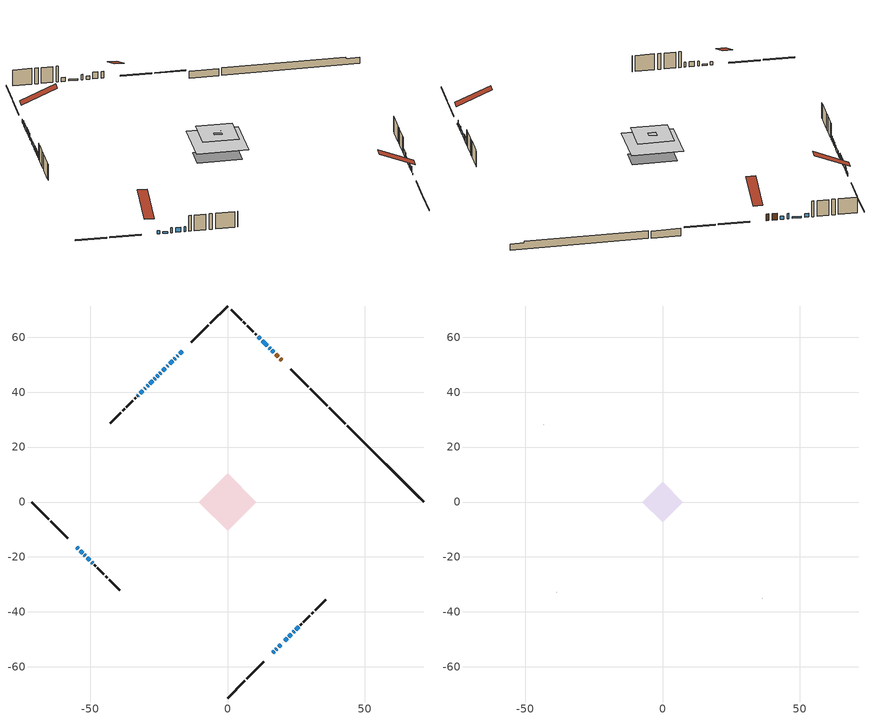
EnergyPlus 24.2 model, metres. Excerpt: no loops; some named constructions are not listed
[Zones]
conditioned space
 floor outside (Floor1 construction): -0.32,0 0,0.32 0.32,0 0,-0.32 z0.56
 floor outside (Floor2 construction): -0.57,0 0,0.57 0.57,0 0,-0.57 z0.56
 floor adiabatic (AdiabaticFloorConstruction): -10.51,0 0,10.51 10.51,0 0,-10.51 z3
 floor foundation (Slab1 construction): -6.95,2.15 -2.15,6.95 6.95,-2.15 2.15,-6.95 z-1.79
 floor foundation (Slab1 construction 1): -3.05,0 0,3.05 3.05,0 0,-3.05 z-1.79
 wall outside (RimJoist1 construction): 0,-71.37 6.28,-65.08 / -71.37,0 -65.08,-6.28 / 0,71.37 -6.28,65.08 / 36.33,35.04 30.04,41.33 z0.56:0.86
 wall outside (RimJoist2 construction): 6.94,-64.43 13.27,-58.1 / -64.43,-6.94 -58.1,-13.27 / -6.94,64.43 -13.27,58.1 / 29.38,41.98 23.06,48.31 z0.56:0.86
 wall outside (AdiabaticWallConstruction 1): 19.78,51.59 19.2,52.16 / 18.55,52.82 17.54,53.83 z0.56:2.59
 wall outside (AdiabaticWallConstruction): 16.55,-54.82 16.94,-54.43 z0.56:0.74; 17.6,-53.77 17.92,-53.45 / -21.69,49.68 -22.01,49.36 / -22.67,48.7 -23.6,47.77 / -24.26,47.11 -24.58,46.79 / 23.93,-47.43 24.26,-47.11 / 24.91,-46.45 25.89,-45.48 z0.56:2.34; -16.55,54.82 -17.37,54 / 16.88,54.49 16.2,55.17 / -54.82,-16.55 -54.35,-17.02 / -25.24,46.13 -25.71,45.66 z0.56:1.53; -18.03,53.34 -18.35,53.01 / -19.01,52.36 -19.33,52.03 / -19.99,51.38 -21.03,50.34 / -29.88,41.49 -30.2,41.17 / -30.86,40.51 -31.79,39.58 / -32.45,38.92 -32.77,38.6 / -52.11,-19.26 -51.78,-19.59 / -51.13,-20.24 -50.08,-21.29 / -49.43,-21.94 -49.1,-22.27 z0.56:2.03; 18.58,-52.79 19.41,-51.96 / 20.86,-50.51 21.69,-49.68 / -26.36,45.01 -26.65,44.72 / -27.31,44.06 -28.28,43.09 / -28.93,42.44 -29.22,42.15 / 22.34,-49.02 23.28,-48.09 / 12,59.37 11.17,60.2 z0.56:1.73; 20.06,-51.31 20.21,-51.16 / 15.54,55.83 15.18,56.19 z0.56:2.19; 14.52,56.85 12.65,58.71 / -53.7,-17.67 -52.76,-18.61 z0.56:1.02
 wall outside (Wall1 construction): 26.54,-44.83 26.96,-44.41 / -48.45,-22.92 -48.03,-23.34 / -33.43,37.94 -33.84,37.53 / 10.52,60.85 10.1,61.27 z0.56:5.44
 wall outside (Wall2 construction): 27.61,-43.75 29.94,-41.43 / -47.37,-23.99 -45.05,-26.32 / -34.5,36.87 -36.83,34.54 / 9.44,61.93 7.12,64.25 z0.56:5.44
 wall outside (Wall3 construction): 30.6,-40.77 31.24,-40.13 / -44.39,-26.98 -43.75,-27.62 / -37.48,33.89 -38.13,33.24 / 6.46,64.91 5.82,65.55 z0.56:5.44
 wall outside (Wall4 construction): 31.9,-39.47 35.74,-35.63 / -43.09,-28.28 -39.25,-32.12 / -38.78,32.59 -42.62,28.74 / 5.16,66.21 1.32,70.05 z0.56:5.44
 wall foundation (FoundationWall1 construction): 43.57,27.8,-1.79 43.57,27.8,0.56 68.59,2.78,0.56 68.59,2.78,0.1 71.37,0,0.1 71.37,0,-1.79
 wall foundation (FoundationWall2 construction): 42.91,28.46 36.98,34.39 z-1.79:0.4
 window (WindowConstruction 26): 16.55,-54.82 16.94,-54.43 z0.56:0.74
 window (WindowConstruction 6): 17.6,-53.77 17.92,-53.45 z0.56:2.34
 window (WindowConstruction 7): -16.55,54.82 -17.37,54 z0.56:1.53
 window (WindowConstruction 8): 16.88,54.49 16.2,55.17 z0.56:1.53
 window (WindowConstruction 9): -18.03,53.34 -18.35,53.02 z0.56:2.03
 window (WindowConstruction 10): -19.01,52.36 -19.33,52.04 z0.56:2.03
 window (WindowConstruction 11): -19.99,51.38 -21.03,50.34 z0.56:2.03
 window (WindowConstruction 12): -21.69,49.68 -22.01,49.36 z0.56:2.34
 window (WindowConstruction 13): -22.67,48.7 -23.6,47.77 z0.56:2.34
 window (WindowConstruction 14): -24.26,47.11 -24.58,46.79 z0.56:2.34
 window (WindowConstruction 15): 18.58,-52.79 19.4,-51.96 z0.56:1.73
 window (WindowConstruction 27): 20.06,-51.31 20.21,-51.16 z0.56:2.18
 window (WindowConstruction 16): 20.86,-50.51 21.69,-49.68 z0.56:1.73
 window (WindowConstruction 17): -54.82,-16.55 -54.35,-17.02 z0.56:1.53
 window (WindowConstruction 18): -25.24,46.13 -25.71,45.66 z0.56:1.53
 window (WindowConstruction 19): -26.36,45 -26.65,44.72 z0.56:1.73
 window (WindowConstruction 20): -27.31,44.06 -28.28,43.09 z0.56:1.73
 window (WindowConstruction 21): -28.93,42.43 -29.22,42.15 z0.56:1.73
 window (WindowConstruction 22): 22.35,-49.02 23.28,-48.09 z0.56:1.73
 window (WindowConstruction 23): -29.88,41.49 -30.2,41.17 z0.56:2.03
 window (WindowConstruction 24): -30.86,40.51 -31.79,39.58 z0.56:2.03
 window (WindowConstruction 25): -32.45,38.92 -32.77,38.6 z0.56:2.03
 window (WindowConstruction 28): 15.54,55.83 15.18,56.19 z0.56:2.18
 window (WindowConstruction 29): 14.52,56.85 12.66,58.71 z0.56:1.02
 window (WindowConstruction 30): -53.7,-17.67 -52.76,-18.61 z0.56:1.02
 window (WindowConstruction): 12,59.37 11.17,60.2 z0.56:1.73
 window (WindowConstruction 1): -52.11,-19.26 -51.78,-19.59 z0.56:2.03
 window (WindowConstruction 2): -51.13,-20.24 -50.08,-21.28 z0.56:2.03
 window (WindowConstruction 3): -49.43,-21.94 -49.1,-22.27 z0.56:2.03
 window (WindowConstruction 4): 23.93,-47.43 24.26,-47.11 z0.56:2.34
 window (WindowConstruction 5): 24.92,-46.45 25.89,-45.48 z0.56:2.34
 door (Door): 19.78,51.59 19.21,52.16 z0.56:2.59
 door (Door 1): 18.55,52.82 17.54,53.83 z0.56:2.59
 ceiling adiabatic (AdiabaticFloorConstruction): 0,-10.51 10.51,0 0,10.51 -10.51,0 z3
attic - vented
 floor to conditioned space (Floor3 construction Reversed): -1.59,0 0,1.59 1.59,0 0,-1.59 z5.44
 floor to conditioned space (Floor4 construction Reversed): -7.39,0 0,7.39 7.39,0 0,-7.39 z5.44
 wall outside (Wall5 construction): 36.39,-34.97 36.4,-34.97 / -38.59,-32.77 -38.59,-32.78 / -43.28,28.09 -43.29,28.08 z0.56:5.44
 roof outside (Roof1 construction): 15.89,-55.48,5.44 8.62,-48.21,9.72 6.66,-50.18,9.72 13.92,-57.45,5.44; -55.48,-15.89,5.44 -48.21,-8.62,9.72 -50.18,-6.66,9.72 -57.45,-13.92,5.44; -15.89,55.48,5.44 -8.62,48.21,9.72 -6.66,50.18,9.72 -13.92,57.45,5.44; 20.43,50.93,5.44 13.17,43.67,9.72 15.14,41.7,9.72 22.4,48.97,5.44
[Construction]
Floor3 construction: ceiling loosefill ins, ceiling stud and cavity, gypsum board
Floor4 construction: ceiling loosefill ins 1, ceiling stud and cavity 1, gypsum board
[EnergyManagementSystem:Program]
central_ac_and_furnace_supply_fan_disaggregate_program_1: Set central_ac_and_furnace_supply_fan_primary_htg = 0; If central_ac_and_furnace_htg_coil_s > 0; Set central_ac_and_furnace_supply_fan_primary_htg = central_ac_and_furnace_supply_fan_s_1; EndIf
component_loads_program: Set loads_htg_walls = 0; Set loads_htg_rim_joists = 0; Set loads_htg_foundation_walls = 0; Set loads_htg_floors = 0; Set loads_htg_slabs = 0; Set loads_htg_ceilings = 0; Set loads_htg_roofs = 0; Set loads_htg_windows_conduction = 0; Set loads_htg_windows_solar = 0; Set loads_htg_doors = 0; Set loads_htg_skylights_conduction = 0; Set loads_htg_skylights_solar = 0; Set loads_htg_internal_mass = 0; Set loads_htg_intgains = 0; Set loads_htg_lighting = 0; Set loads_htg_infil = 0; Set loads_htg_mechvent = 0; Set loads_htg_natvent = 0; Set loads_htg_whf = 0; Set loads_htg_ducts = 0; Set loads_clg_walls = 0; Set loads_clg_rim_joists = 0; Set loads_clg_foundation_walls = 0; Set loads_clg_floors = 0; Set loads_clg_slabs = 0; Set loads_clg_ceilings = 0; Set loads_clg_roofs = 0; Set loads_clg_windows_conduction = 0; Set loads_clg_windows_solar = 0; Set loads_clg_doors = 0; Set loads_clg_skylights_conduction = 0; Set loads_clg_skylights_solar = 0; Set loads_clg_internal_mass = 0; Set loads_clg_intgains = 0; Set loads_clg_lighting = 0; Set loads_clg_infil = 0; Set loads_clg_mechvent = 0; Set loads_clg_natvent = 0; Set loads_clg_whf = 0; Set loads_clg_ducts = 0; Set hr_walls = 0; Set hr_walls = hr_walls + s_conv_18 + s_ig_18 + s_sol_18 + s_lgt_18 + s_surf_18; Set hr_walls = hr_walls + s_conv_19 + s_ig_19 + s_sol_19 + s_lgt_19 + s_surf_19; Set hr_walls = hr_walls + s_conv_20 + s_ig_20 + s_sol_20 + s_lgt_20 + s_surf_20; Set hr_walls = hr_walls + s_conv_21 + s_ig_21 + s_sol_21 + s_lgt_21 + s_surf_21; Set hr_walls = hr_walls + s_conv_22 + s_ig_22 + s_sol_22 + s_lgt_22 + s_surf_22; Set hr_walls = hr_walls + s_conv_23 + s_ig_23 + s_sol_23 + s_lgt_23 + s_surf_23; Set hr_walls = hr_walls + s_conv_24 + s_ig_24 + s_sol_24 + s_lgt_24 + s_surf_24; Set hr_walls = hr_walls + s_conv_25 + s_ig_25 + s_sol_25 + s_lgt_25 + s_surf_25; Set hr_walls = hr_walls + s_conv_26 + s_ig_26 + s_sol_26 + s_lgt_26 + s_surf_26; Set hr_walls = hr_walls + s_conv_27 + s_ig_27 + s_sol_27 + s_lgt_27 + s_surf_27; Set hr_walls = hr_walls + s_conv_28 + s_ig_28 + s_sol_28 + s_lgt_28 + s_surf_28; Set hr_walls = hr_walls + s_conv_29 + s_ig_29 + s_sol_29 + s_lgt_29 + s_surf_29; Set hr_walls = hr_walls + s_conv_30 + s_ig_30 + s_sol_30 + s_lgt_30 + s_surf_30; Set hr_walls = hr_walls + s_conv_31 + s_ig_31 + s_sol_31 + s_lgt_31 + s_surf_31; Set hr_walls = hr_walls + s_conv_32 + s_ig_32 + s_sol_32 + s_lgt_32 + s_surf_32; Set hr_walls = hr_walls + s_conv_33 + s_ig_33 + s_sol_33 + s_lgt_33 + s_surf_33; Set hr_rim_joists = 0; Set hr_rim_joists = hr_rim_joists + s_conv_8 + s_ig_8 + s_sol_8 + s_lgt_8 + s_surf_8; Set hr_rim_joists = hr_rim_joists + s_conv_9 + s_ig_9 + s_sol_9 + s_lgt_9 + s_surf_9; Set hr_rim_joists = hr_rim_joists + s_conv_10 + s_ig_10 + s_sol_10 + s_lgt_10 + s_surf_10; Set hr_rim_joists = hr_rim_joists + s_conv_11 + s_ig_11 + s_sol_11 + s_lgt_11 + s_surf_11; Set hr_rim_joists = hr_rim_joists + s_conv_12 + s_ig_12 + s_sol_12 + s_lgt_12 + s_surf_12; Set hr_rim_joists = hr_rim_joists + s_conv_13 + s_ig_13 + s_sol_13 + s_lgt_13 + s_surf_13; Set hr_rim_joists = hr_rim_joists + s_conv_14 + s_ig_14 + s_sol_14 + s_lgt_14 + s_surf_14; Set hr_rim_joists = hr_rim_joists + s_conv_15 + s_ig_15 + s_sol_15 + s_lgt_15 + s_surf_15; Set hr_foundation_walls = 0; Set hr_foundation_walls = hr_foundation_walls + s_conv_4 + s_ig_4 + s_sol_4 + s_lgt_4 + s_surf_4; Set hr_foundation_walls = hr_foundation_walls + s_conv_5 + s_ig_5 + s_sol_5 + s_lgt_5 + s_surf_5; Set hr_floors = 0; Set hr_floors = hr_floors + s_conv + s_ig + s_sol + s_lgt + s_surf; Set hr_floors = hr_floors + s_conv_1 + s_ig_1 + s_sol_1 + s_lgt_1 + s_surf_1; Set hr_slabs = 0; Set hr_slabs = hr_slabs + s_conv_16 + s_ig_16 + s_sol_16 + s_lgt_16 + s_surf_16; Set hr_slabs = hr_slabs + s_conv_17 + s_ig_17 + s_sol_17 + s_lgt_17 + s_surf_17; Set hr_ceilings = 0; Set hr_ceilings = hr_ceilings + s_conv_2 + s_ig_2 + s_sol_2 + s_lgt_2 + s_surf_2; Set hr_ceilings = hr_ceilings + s_conv_3 + s_ig_3 + s_sol_3 + s_lgt_3 + s_surf_3; Set hr_roofs = 0; Set hr_windows_conduction = 0; Set hr_windows_conduction = hr_windows_conduction + ss_conv_2; Set hr_windows_conduction = hr_windows_conduction + ss_ig_2; Set hr_windows_conduction = hr_windows_conduction + ss_surf_2; Set hr_windows_conduction = hr_windows_conduction + ss_conv_3; Set hr_windows_conduction = hr_windows_conduction + ss_ig_3; Set hr_windows_conduction = hr_windows_conduction + ss_surf_3; Set hr_windows_conduction = hr_windows_conduction + ss_conv_4; Set hr_windows_conduction = hr_windows_conduction + ss_ig_4; Set hr_windows_conduction = hr_windows_conduction + ss_surf_4; Set hr_windows_conduction = hr_windows_conduction + ss_conv_5; Set hr_windows_conduction = hr_windows_conduction + ss_ig_5; Set hr_windows_conduction = hr_windows_conduction + ss_surf_5; Set hr_windows_conduction = hr_windows_conduction + ss_conv_6; Set hr_windows_conduction = hr_windows_conduction + ss_ig_6; Set hr_windows_conduction = hr_windows_conduction + ss_surf_6; Set hr_windows_conduction = hr_windows_conduction + ss_conv_7; Set hr_windows_conduction = hr_windows_conduction + ss_ig_7; Set hr_windows_conduction = hr_windows_conduction + ss_surf_7; Set hr_windows_conduction = hr_windows_conduction + ss_conv_8; Set hr_windows_conduction = hr_windows_conduction + ss_ig_8; Set hr_windows_conduction = hr_windows_conduction + ss_surf_8; Set hr_windows_conduction = hr_windows_conduction + ss_conv_9; Set hr_windows_conduction = hr_windows_conduction + ss_ig_9; Set hr_windows_conduction = hr_windows_conduction + ss_surf_9; Set hr_windows_conduction = hr_windows_conduction + ss_conv_10; Set hr_windows_conduction = hr_windows_conduction + ss_ig_10; Set hr_windows_conduction = hr_windows_conduction + ss_surf_10; Set hr_windows_conduction = hr_windows_conduction + ss_conv_11; Set hr_windows_conduction = hr_windows_conduction + ss_ig_11; Set hr_windows_conduction = hr_windows_conduction + ss_surf_11; Set hr_windows_conduction = hr_windows_conduction + ss_conv_12; Set hr_windows_conduction = hr_windows_conduction + ss_ig_12; Set hr_windows_conduction = hr_windows_conduction + ss_surf_12; Set hr_windows_conduction = hr_windows_conduction + ss_conv_13; Set hr_windows_conduction = hr_windows_conduction + ss_ig_13; Set hr_windows_conduction = hr_windows_conduction + ss_surf_13; Set hr_windows_conduction = hr_windows_conduction + ss_conv_14; Set hr_windows_conduction = hr_windows_conduction + ss_ig_14; Set hr_windows_conduction = hr_windows_conduction + ss_surf_14; Set hr_windows_conduction = hr_windows_conduction + ss_conv_15; Set hr_windows_conduction = hr_windows_conduction + ss_ig_15; Set hr_windows_conduction = hr_windows_conduction + ss_surf_15; Set hr_windows_conduction = hr_windows_conduction + ss_conv_16; Set hr_windows_conduction = hr_windows_conduction + ss_ig_16; Set hr_windows_conduction = hr_windows_conduction + ss_surf_16; Set hr_windows_conduction = hr_windows_conduction + ss_conv_17; Set hr_windows_conduction = hr_windows_conduction + ss_ig_17; Set hr_windows_conduction = hr_windows_conduction + ss_surf_17; Set hr_windows_conduction = hr_windows_conduction + ss_conv_18; Set hr_windows_conduction = hr_windows_conduction + ss_ig_18; Set hr_windows_conduction = hr_windows_conduction + ss_surf_18; Set hr_windows_conduction = hr_windows_conduction + ss_conv_19; Set hr_windows_conduction = hr_windows_conduction + ss_ig_19; Set hr_windows_conduction = hr_windows_conduction + ss_surf_19; Set hr_windows_conduction = hr_windows_conduction + ss_conv_20; Set hr_windows_conduction = hr_windows_conduction + ss_ig_20; Set hr_windows_conduction = hr_windows_conduction + ss_surf_20; Set hr_windows_conduction = hr_windows_conduction + ss_conv_21; Set hr_windows_conduction = hr_windows_conduction + ss_ig_21; Set hr_windows_conduction = hr_windows_conduction + ss_surf_21; Set hr_windows_conduction = hr_windows_conduction + ss_conv_22; Set hr_windows_conduction = hr_windows_conduction + ss_ig_22; Set hr_windows_conduction = hr_windows_conduction + ss_surf_22; Set hr_windows_conduction = hr_windows_conduction + ss_conv_23; Set hr_windows_conduction = hr_windows_conduction + ss_ig_23; Set hr_windows_conduction = hr_windows_conduction + ss_surf_23; Set hr_windows_conduction = hr_windows_conduction + ss_conv_24; Set hr_windows_conduction = hr_windows_conduction + ss_ig_24; Set hr_windows_conduction = hr_windows_conduction + ss_surf_24; Set hr_windows_conduction = hr_windows_conduction + ss_conv_25; Set hr_windows_conduction = hr_windows_conduction + ss_ig_25; Set hr_windows_conduction = hr_windows_conduction + ss_surf_25; Set hr_windows_conduction = hr_windows_conduction + ss_conv_26; Set hr_windows_conduction = hr_windows_conduction + ss_ig_26; Set hr_windows_conduction = hr_windows_conduction + ss_surf_26; Set hr_windows_conduction = hr_windows_conduction + ss_conv_27; Set hr_windows_conduction = hr_windows_conduction + ss_ig_27; Set hr_windows_conduction = hr_windows_conduction + ss_surf_27; Set hr_windows_conduction = hr_windows_conduction + ss_conv_28; Set hr_windows_conduction = hr_windows_conduction + ss_ig_28; Set hr_windows_conduction = hr_windows_conduction + ss_surf_28; Set hr_windows_conduction = hr_windows_conduction + ss_conv_29; Set hr_windows_conduction = hr_windows_conduction + ss_ig_29; Set hr_windows_conduction = hr_windows_conduction + ss_surf_29; Set hr_windows_conduction = hr_windows_conduction + ss_conv_30; Set hr_windows_conduction = hr_windows_conduction + ss_ig_30; Set hr_windows_conduction = hr_windows_conduction + ss_surf_30; Set hr_windows_conduction = hr_windows_conduction + ss_conv_31; Set hr_windows_conduction = hr_windows_conduction + ss_ig_31; Set hr_windows_conduction = hr_windows_conduction + ss_surf_31; Set hr_windows_conduction = hr_windows_conduction + ss_conv_32; Set hr_windows_conduction = hr_windows_conduction + ss_ig_32; Set hr_windows_conduction = hr_windows_conduction + ss_surf_32; Set hr_windows_solar = 0; Set hr_windows_solar = hr_windows_solar - ss_trans_in * ZoneTimestep * 3600 + ss_back_out * ZoneTimestep * 3600 + ss_trans_out * ZoneTimestep * 3600; Set hr_windows_solar = hr_windows_solar - ss_trans_in_1 * ZoneTimestep * 3600 + ss_back_out_1 * ZoneTimestep * 3600 + ss_trans_out_1 * ZoneTimestep * 3600; Set hr_windows_solar = hr_windows_solar - ss_trans_in_2 * ZoneTimestep * 3600 + ss_back_out_2 * ZoneTimestep * 3600 + ss_trans_out_2 * ZoneTimestep * 3600; Set hr_windows_solar = hr_windows_solar - ss_trans_in_3 * ZoneTimestep * 3600 + ss_back_out_3 * ZoneTimestep * 3600 + ss_trans_out_3 * ZoneTimestep * 3600; Set hr_windows_solar = hr_windows_solar - ss_trans_in_4 * ZoneTimestep * 3600 + ss_back_out_4 * ZoneTimestep * 3600 + ss_trans_out_4 * ZoneTimestep * 3600; Set hr_windows_solar = hr_windows_solar - ss_trans_in_5 * ZoneTimestep * 3600 + ss_back_out_5 * ZoneTimestep * 3600 + ss_trans_out_5 * ZoneTimestep * 3600; Set hr_windows_solar = hr_windows_solar - ss_trans_in_6 * ZoneTimestep * 3600 + ss_back_out_6 * ZoneTimestep * 3600 + ss_trans_out_6 * ZoneTimestep * 3600; Set hr_windows_solar = hr_windows_solar - ss_trans_in_7 * ZoneTimestep * 3600 + ss_back_out_7 * ZoneTimestep * 3600 + ss_trans_out_7 * ZoneTimestep * 3600; Set hr_windows_solar = hr_windows_solar - ss_trans_in_8 * ZoneTimestep * 3600 + ss_back_out_8 * ZoneTimestep * 3600 + ss_trans_out_8 * ZoneTimestep * 3600; Set hr_windows_solar = hr_windows_solar - ss_trans_in_9 * ZoneTimestep * 3600 + ss_back_out_9 * ZoneTimestep * 3600 + ss_trans_out_9 * ZoneTimestep * 3600; Set hr_windows_solar = hr_windows_solar - ss_trans_in_10 * ZoneTimestep * 3600 + ss_back_out_10 * ZoneTimestep * 3600 + ss_trans_out_10 * ZoneTimestep * 3600; Set hr_windows_solar = hr_windows_solar - ss_trans_in_11 * ZoneTimestep * 3600 + ss_back_out_11 * ZoneTimestep * 3600 + ss_trans_out_11 * ZoneTimestep * 3600; Set hr_windows_solar = hr_windows_solar - ss_trans_in_12 * ZoneTimestep * 3600 + ss_back_out_12 * ZoneTimestep * 3600 + ss_trans_out_12 * ZoneTimestep * 3600; Set hr_windows_solar = hr_windows_solar - ss_trans_in_13 * ZoneTimestep * 3600 + ss_back_out_13 * ZoneTimestep * 3600 + ss_trans_out_13 * ZoneTimestep * 3600; Set hr_windows_solar = hr_windows_solar - ss_trans_in_14 * ZoneTimestep * 3600 + ss_back_out_14 * ZoneTimestep * 3600 + ss_trans_out_14 * ZoneTimestep * 3600; Set hr_windows_solar = hr_windows_solar - ss_trans_in_15 * ZoneTimestep * 3600 + ss_back_out_15 * ZoneTimestep * 3600 + ss_trans_out_15 * ZoneTimestep * 3600; Set hr_windows_solar = hr_windows_solar - ss_trans_in_16 * ZoneTimestep * 3600 + ss_back_out_16 * ZoneTimestep * 3600 + ss_trans_out_16 * ZoneTimestep * 3600; Set hr_windows_solar = hr_windows_solar - ss_trans_in_17 * ZoneTimestep * 3600 + ss_back_out_17 * ZoneTimestep * 3600 + ss_trans_out_17 * ZoneTimestep * 3600; Set hr_windows_solar = hr_windows_solar - ss_trans_in_18 * ZoneTimestep * 3600 + ss_back_out_18 * ZoneTimestep * 3600 + ss_trans_out_18 * ZoneTimestep * 3600; Set hr_windows_solar = hr_windows_solar - ss_trans_in_19 * ZoneTimestep * 3600 + ss_back_out_19 * ZoneTimestep * 3600 + ss_trans_out_19 * ZoneTimestep * 3600; Set hr_windows_solar = hr_windows_solar - ss_trans_in_20 * ZoneTimestep * 3600 + ss_back_out_20 * ZoneTimestep * 3600 + ss_trans_out_20 * ZoneTimestep * 3600; Set hr_windows_solar = hr_windows_solar - ss_trans_in_21 * ZoneTimestep * 3600 + ss_back_out_21 * ZoneTimestep * 3600 + ss_trans_out_21 * ZoneTimestep * 3600; Set hr_windows_solar = hr_windows_solar - ss_trans_in_22 * ZoneTimestep * 3600 + ss_back_out_22 * ZoneTimestep * 3600 + ss_trans_out_22 * ZoneTimestep * 3600; Set hr_windows_solar = hr_windows_solar - ss_trans_in_23 * ZoneTimestep * 3600 + ss_back_out_23 * ZoneTimestep * 3600 + ss_trans_out_23 * ZoneTimestep * 3600; Set hr_windows_solar = hr_windows_solar - ss_trans_in_24 * ZoneTimestep * 3600 + ss_back_out_24 * ZoneTimestep * 3600 + ss_trans_out_24 * ZoneTimestep * 3600; Set hr_windows_solar = hr_windows_solar - ss_trans_in_25 * ZoneTimestep * 3600 + ss_back_out_25 * ZoneTimestep * 3600 + ss_trans_out_25 * ZoneTimestep * 3600; Set hr_windows_solar = hr_windows_solar - ss_trans_in_26 * ZoneTimestep * 3600 + ss_back_out_26 * ZoneTimestep * 3600 + ss_trans_out_26 * ZoneTimestep * 3600; Set hr_windows_solar = hr_windows_solar - ss_trans_in_27 * ZoneTimestep * 3600 + ss_back_out_27 * ZoneTimestep * 3600 + ss_trans_out_27 * ZoneTimestep * 3600; Set hr_windows_solar = hr_windows_solar - ss_trans_in_28 * ZoneTimestep * 3600 + ss_back_out_28 * ZoneTimestep * 3600 + ss_trans_out_28 * ZoneTimestep * 3600; Set hr_windows_solar = hr_windows_solar - ss_trans_in_29 * ZoneTimestep * 3600 + ss_back_out_29 * ZoneTimestep * 3600 + ss_trans_out_29 * ZoneTimestep * 3600; Set hr_windows_solar = hr_windows_solar - ss_trans_in_30 * ZoneTimestep * 3600 + ss_back_out_30 * ZoneTimestep * 3600 + ss_trans_out_30 * ZoneTimestep * 3600; Set hr_doors = 0; Set hr_doors = hr_doors + ss_sol; Set hr_doors = hr_doors + ss_lgt; Set hr_doors = hr_doors + ss_conv; Set hr_doors = hr_doors + ss_ig; Set hr_doors = hr_doors + ss_surf; Set hr_doors = hr_doors + ss_sol_1; Set hr_doors = hr_doors + ss_lgt_1; Set hr_doors = hr_doors + ss_conv_1; Set hr_doors = hr_doors + ss_ig_1; Set hr_doors = hr_doors + ss_surf_1; Set hr_skylights_conduction = 0; Set hr_skylights_solar = 0; Set hr_internal_mass = 0; Set hr_internal_mass = hr_internal_mass + s_conv_6 + s_ig_6 + s_sol_6 + s_lgt_6 + s_surf_6; Set hr_internal_mass = hr_internal_mass + s_conv_7 + s_ig_7 + s_sol_7 + s_lgt_7 + s_surf_7; Set hr_internal_mass = hr_internal_mass + im_conv + im_ig + im_sol + im_lgt + im_surf; Set hr_internal_mass = hr_internal_mass + im_conv_1 + im_ig_1 + im_sol_1 + im_lgt_1 + im_surf_1; Set hr_intgains = 0; Set hr_intgains = hr_intgains - ig_ee_conv - ig_ee_rad - ig_ee_conv_1 - ig_ee_rad_1 - ig_ee_conv_2 - ig_ee_rad_2 - ig_ee_conv_3 - ig_ee_rad_3 - ig_ee_conv_4 - ig_ee_rad_4 - ig_ee_conv_5 - ig_ee_rad_5 - ig_ee_conv_6 - ig_ee_rad_6 - ig_oe_conv - ig_oe_rad - ig_oe_conv_1 - ig_oe_rad_1 - ig_oe_conv_2 - ig_oe_rad_2 - ig_oe_conv_3 - ig_oe_rad_3 - ig_oe_conv_4 - ig_oe_rad_4 - ig_ppl_conv - ig_ppl_rad; Set hr_lighting = 0; Set hr_lighting = hr_lighting - ig_lgt_conv - ig_lgt_rad - ig_lgt_vis; Set hr_infil = 0; Set hr_infil = hr_infil - airflow_gain + airflow_loss; Set hr_natvent = 0; Set hr_natvent = hr_natvent - airflow_gain_1 + airflow_loss_1; Set hr_whf = 0; Set hr_whf = hr_whf - airflow_gain_2 + airflow_loss_2; Set hr_mechvent = 0; Set hr_mechvent = hr_mechvent - mv_conv - mv_rad - mv_conv_1 - mv_rad_1 - mv_conv_2 - mv_rad_2 - mv_conv_3 - mv_rad_3 - mv_conv_4 - mv_rad_4 - mv_conv_5 - mv_rad_5 - mv_conv_6 - mv_rad_6 - mv_conv_7 - mv_rad_7 - mv_conv_8 - mv_rad_8; Set hr_ducts = 0; Set hr_intgains = hr_intgains + dhw_loss * (0.64*(1-dhw_rtf) + 1.0*dhw_rtf); Set htg_mode = 0; Set clg_mode = 0; If (htg_load_cond > 0); Set htg_mode = 1.0; ElseIf (clg_load_cond > 0); Set clg_mode = 1.0; Else; Set htg_season = 0; Set clg_season = 0; If ((DayOfYear >= 1) && (DayOfYear <= 365)); Set clg_season = 1; EndIf; If ((DayOfYear >= 1) && (DayOfYear <= 365)); Set htg_season = 1; EndIf; If ((airflow_gain_1 <> 0) || (airflow_loss_1 <> 0)) && (clg_season == 1); Set clg_mode = 1.0; ElseIf ((airflow_gain_2 <> 0) || (airflow_loss_2 <> 0)) && (clg_season == 1); Set clg_mode = 1.0; Else; Set Tmid_setpoint = (htg_sp_s_1 + clg_sp_s_1) / 2; If (tin_s_1 > Tmid_setpoint) && (clg_season == 1); Set clg_mode = 1.0; ElseIf (tin_s_1 < Tmid_setpoint) && (htg_season == 1); Set htg_mode = 1.0; EndIf; EndIf; EndIf; Set loads_htg_walls = loads_htg_walls + (hr_walls * htg_mode * 1); Set loads_htg_rim_joists = loads_htg_rim_joists + (hr_rim_joists * htg_mode * 1); Set loads_htg_foundation_walls = loads_htg_foundation_walls + (hr_foundation_walls * htg_mode * 1); Set loads_htg_floors = loads_htg_floors + (hr_floors * htg_mode * 1); Set loads_htg_slabs = loads_htg_slabs + (hr_slabs * htg_mode * 1); Set loads_htg_ceilings = loads_htg_ceilings + (hr_ceilings * htg_mode * 1); Set loads_htg_roofs = loads_htg_roofs + (hr_roofs * htg_mode * 1); Set loads_htg_windows_conduction = loads_htg_windows_conduction + (hr_windows_conduction * htg_mode * 1); Set loads_htg_windows_solar = loads_htg_windows_solar + (hr_windows_solar * htg_mode * 1); Set loads_htg_doors = loads_htg_doors + (hr_doors * htg_mode * 1); Set loads_htg_skylights_conduction = loads_htg_skylights_conduction + (hr_skylights_conduction * htg_mode * 1); Set loads_htg_skylights_solar = loads_htg_skylights_solar + (hr_skylights_solar * htg_mode * 1); Set loads_htg_internal_mass = loads_htg_internal_mass + (hr_internal_mass * htg_mode * 1); Set loads_htg_intgains = loads_htg_intgains + (hr_intgains * htg_mode * 1); Set loads_htg_lighting = loads_htg_lighting + (hr_lighting * htg_mode * 1); Set loads_htg_infil = loads_htg_infil + (hr_infil * htg_mode * 1); Set loads_htg_mechvent = loads_htg_mechvent + (hr_mechvent * htg_mode * 1); Set loads_htg_natvent = loads_htg_natvent + (hr_natvent * htg_mode * 1); Set loads_htg_whf = loads_htg_whf + (hr_whf * htg_mode * 1); Set loads_htg_ducts = loads_htg_ducts + (hr_ducts * htg_mode * 1); Set loads_clg_walls = loads_clg_walls + (-hr_walls * clg_mode * 1); Set loads_clg_rim_joists = loads_clg_rim_joists + (-hr_rim_joists * clg_mode * 1); Set loads_clg_foundation_walls = loads_clg_foundation_walls + (-hr_foundation_walls * clg_mode * 1); Set loads_clg_floors = loads_clg_floors + (-hr_floors * clg_mode * 1); Set loads_clg_slabs = loads_clg_slabs + (-hr_slabs * clg_mode * 1); Set loads_clg_ceilings = loads_clg_ceilings + (-hr_ceilings * clg_mode * 1); Set loads_clg_roofs = loads_clg_roofs + (-hr_roofs * clg_mode * 1); Set loads_clg_windows_conduction = loads_clg_windows_conduction + (-hr_windows_conduction * clg_mode * 1); Set loads_clg_windows_solar = loads_clg_windows_solar + (-hr_windows_solar * clg_mode * 1); Set loads_clg_doors = loads_clg_doors + (-hr_doors * clg_mode * 1); Set loads_clg_skylights_conduction = loads_clg_skylights_conduction + (-hr_skylights_conduction * clg_mode * 1); Set loads_clg_skylights_solar = loads_clg_skylights_solar + (-hr_skylights_solar * clg_mode * 1); Set loads_clg_internal_mass = loads_clg_internal_mass + (-hr_internal_mass * clg_mode * 1); Set loads_clg_intgains = loads_clg_intgains + (-hr_intgains * clg_mode * 1); Set loads_clg_lighting = loads_clg_lighting + (-hr_lighting * clg_mode * 1); Set loads_clg_infil = loads_clg_infil + (-hr_infil * clg_mode * 1); Set loads_clg_mechvent = loads_clg_mechvent + (-hr_mechvent * clg_mode * 1); Set loads_clg_natvent = loads_clg_natvent + (-hr_natvent * clg_mode * 1); Set loads_clg_whf = loads_clg_whf + (-hr_whf * clg_mode * 1); Set loads_clg_ducts = loads_clg_ducts + (-hr_ducts * clg_mode * 1)
fridge_schedule_program: Set Tin = fridge_tin_s*(9.0/5.0)+32.0; Set fridge_schedule_act = 0; If (Hour == 0); Set fridge_schedule_act = (-0.487+0.019*Tin); ElseIf (Hour == 1); Set fridge_schedule_act = (-0.34+0.016*Tin); ElseIf (Hour == 2); Set fridge_schedule_act = (-0.37+0.017*Tin); ElseIf (Hour == 3); Set fridge_schedule_act = (-0.361+0.016*Tin); ElseIf (Hour == 4); Set fridge_schedule_act = (-0.515+0.018*Tin); ElseIf (Hour == 5); Set fridge_schedule_act = (-0.684+0.021*Tin); ElseIf (Hour == 6); Set fridge_schedule_act = (-0.471+0.019*Tin); ElseIf (Hour == 7); Set fridge_schedule_act = (-0.159+0.015*Tin); ElseIf (Hour == 8); Set fridge_schedule_act = (-0.079+0.015*Tin); ElseIf (Hour == 9); Set fridge_schedule_act = (-0.417+0.019*Tin); ElseIf (Hour == 10); Set fridge_schedule_act = (-0.411+0.018*Tin); ElseIf (Hour == 11); Set fridge_schedule_act = (-0.386+0.018*Tin); ElseIf (Hour == 12); Set fridge_schedule_act = (-0.24+0.016*Tin); ElseIf (Hour == 13); Set fridge_schedule_act = (-0.314+0.017*Tin); ElseIf (Hour == 14); Set fridge_schedule_act = (-0.16+0.015*Tin); ElseIf (Hour == 15); Set fridge_schedule_act = (-0.121+0.015*Tin); ElseIf (Hour == 16); Set fridge_schedule_act = (-0.469+0.02*Tin); ElseIf (Hour == 17); Set fridge_schedule_act = (-0.412+0.02*Tin); ElseIf (Hour == 18); Set fridge_schedule_act = (-0.091+0.017*Tin); ElseIf (Hour == 19); Set fridge_schedule_act = (0.077+0.014*Tin); ElseIf (Hour == 20); Set fridge_schedule_act = (-0.118+0.016*Tin); ElseIf (Hour == 21); Set fridge_schedule_act = (-0.247+0.017*Tin); ElseIf (Hour == 22); Set fridge_schedule_act = (-0.445+0.019*Tin); ElseIf (Hour == 23); Set fridge_schedule_act = (-0.544+0.02*Tin); EndIf
infil_program: Set p_m = 0.14; Set p_s = 0.22; Set s_m = 270; Set s_s = 370; Set z_m = 9.99744; Set z_s = 5.705410258128895; Set f_t = (((s_m/z_m)^p_m)*((z_s/s_s)^p_s)); Set Tdiff = tin_s-tout_s; Set dT = @Abs Tdiff; Set c = 0.0502; Set Cs = 0.1019; Set Cw = 0.145; Set n = 0.65; Set sft = (f_t*0.54); Set temp1 = ((c*Cw)*((sft*site_vw_s)^(2*n)))^2; Set Qinf = (((c*Cs*(dT^n))^2)+temp1)^0.5; Set Qinf = (@Max Qinf 0); Set mech_vent_house_fan_sensible_load_act = 0.0; Set mech_vent_house_fan_latent_load_act = 0.0; Set OASupInPb = out_pb_s; Set OASupInTemp = tout_s; Set OASupInW = out_wt_s; Set OASupRho = (@RhoAirFnPbTdbW OASupInPb OASupInTemp OASupInW); Set OASupCp = (@CpAirFnW OASupInW); Set OASupInEnth = (@HFnTdbW OASupInTemp OASupInW); Set ZoneTemp = tin_s; Set ZoneW = win_s; Set ZoneCp = (@CpAirFnW ZoneW); Set ZoneAirEnth = (@HFnTdbW ZoneTemp ZoneW); Set mech_vent_house_fan_cfis_act = 0.0; Set QWHV_cfis_sup = 0.0; Set QWHV_cfis_suppl_sup = 0.0; Set QWHV_cfis_suppl_exh = 0.0; Set Qrange = 0; Set Qrange = Qrange + 0.075 * mech_vent_range_fan_0_sch_s; Set Qbath = 0; Set Qbath = Qbath + 0.066 * mech_vent_bath_fan_0_sch_s; Set Qbath = Qbath + 0.066 * mech_vent_bath_fan_1_sch_s; Set Qbath = Qbath + 0.066 * mech_vent_bath_fan_2_sch_s; Set Qbath = Qbath + 0.066 * mech_vent_bath_fan_3_sch_s; Set Qdryer = 0; Set Qdryer = Qdryer + 0.00308 * clothes_dryer_exhaust_0_sch_s; Set QWHV_sup = 0.0; Set QWHV_exh = 0.0; Set Qsupply = QWHV_sup + QWHV_cfis_sup + QWHV_cfis_suppl_sup; Set Qexhaust = Qrange + Qbath + Qdryer + QWHV_exh + QWHV_cfis_suppl_exh; Set Qfan = (@Max Qexhaust Qsupply); Set Qducts = 0; If Qducts < 0; Set Qsupply = Qsupply - Qducts; Else; Set Qexhaust = Qexhaust + Qducts; EndIf; Set Qfan_with_ducts = (@Max Qexhaust Qsupply); Set Qimb = (@Abs (Qsupply - Qexhaust)); If Qinf + Qimb > 0; Set Qtot = Qfan_with_ducts + (Qinf^2) / (Qinf + Qimb); Else; Set Qtot = Qfan_with_ducts; EndIf; Set Qinf_adj = Qtot - Qfan; Set infil_flow_act = Qinf_adj; Set infil_program_Qinf = Qinf_adj; Set infil_program_Qfan = Qfan; Set Qload = Qfan; Set Effectiveness_Sens = 0.0; Set Effectiveness_Lat = 0.0; Set Fan_MFR = Qload * OASupRho; Set ZoneInEnth = OASupInEnth; Set ZoneInTemp = OASupInTemp; Set FanTotalToCond = Fan_MFR * (ZoneInEnth - ZoneAirEnth); Set FanSensToCond = Fan_MFR * ZoneCp * (ZoneInTemp - ZoneTemp); Set FanLatToCond = FanTotalToCond - FanSensToCond; Set mech_vent_house_fan_sensible_load_act = mech_vent_house_fan_sensible_load_act + FanSensToCond; Set mech_vent_house_fan_latent_load_act = mech_vent_house_fan_latent_load_act + FanLatToCond
natural_vent_program: Set Tin = tin_s; Set Tout = tout_s; Set Wout = out_wt_s; Set Pbar = out_pb_s; Set Phiout = (@RhFnTdbWPb Tout Wout Pbar); Set MaxHR = 0.0115; Set Tnvsp = (htg_sp_s + clg_sp_s) / 2; Set NVavail = natural_vent_s; Set ClgSsnAvail = cool_season; Set Qnv = 0; Set Qwhf = 0; Set whole_house_fan_mix_act = 0; Set whole_house_fan_act = 0; If ((Wout < MaxHR) && (Tin > Tout) && (Tin > Tnvsp) && (ClgSsnAvail > 0)); Set WHF_Flow = 0; Set Adj = (Tin-Tnvsp)/(Tin-Tout); Set Adj = (@Min Adj 1); Set Adj = (@Max Adj 0); If (WHF_Flow > 0); Set Qwhf = WHF_Flow*Adj; Set whole_house_fan_mix_act = WHF_Flow*Adj; Set WHF_W = 0; Set whole_house_fan_act = WHF_W*Adj; ElseIf (NVavail > 0); Set NVArea = 0.0; Set Cs = 0.00020984809557142293; Set Cw = 3.391162815737668e-05; Set Tdiff = Tin-Tout; Set dT = (@Abs Tdiff); Set Vwind = site_vw_s; Set SGNV = NVArea*Adj*((((Cs*dT)+(Cw*(Vwind^2)))^0.5)/1000); Set MaxNV = 4.683889594782721; Set Qnv = (@Min SGNV MaxNV); EndIf; EndIf; Set natural_vent_flow_act = Qnv; Set whole_house_fan_flow_act = Qwhf; Set natural_vent_program_Qnv = Qnv; Set natural_vent_program_Qwhf = Qwhf
total_airflows_program: Set total_infil_flow_rate = 0; Set total_mechvent_flow_rate = 0; Set total_natvent_flow_rate = 0; Set total_whf_flow_rate = 0; Set total_infil_flow_rate = total_infil_flow_rate + (infil_program_Qinf * 1); Set total_mechvent_flow_rate = total_mechvent_flow_rate + (infil_program_Qfan * 1); Set total_natvent_flow_rate = total_natvent_flow_rate + (natural_vent_program_Qnv * 1); Set total_whf_flow_rate = total_whf_flow_rate + (natural_vent_program_Qwhf * 1)
total_loads_program: Set loads_htg_tot = 0; Set loads_clg_tot = 0; If htg_load_cond > 0; Set loads_htg_tot = loads_htg_tot + (htg_load_cond - clg_load_cond) * 1.0; EndIf; Set loads_htg_tot = (@Max loads_htg_tot 0); If clg_load_cond > 0; Set loads_clg_tot = loads_clg_tot + (clg_load_cond - htg_load_cond) * 1.0; EndIf; Set loads_clg_tot = (@Max loads_clg_tot 0)
unit_heater_supply_fan_1_disaggregate_program: Set unit_heater_supply_fan_1_primary_htg = 0; If unit_heater_htg_coil_1_s > 0; Set unit_heater_supply_fan_1_primary_htg = unit_heater_supply_fan_1_s; EndIf
unit_heater_supply_fan_disaggregate_program: Set unit_heater_supply_fan_primary_htg = 0; If unit_heater_htg_coil_s > 0; Set unit_heater_supply_fan_primary_htg = unit_heater_supply_fan_s; EndIf
unmet_hours_program: Set htg_unmet_hours = 0; Set clg_unmet_hours = 0; Set unit_htg_unmet_hours = 0; If ((DayOfYear >= 1) && (DayOfYear <= 365)); Set unit_htg_unmet_hours = unit_htg_unmet_hours + conditioned_space_htg_unmet_s; If unit_htg_unmet_hours > htg_unmet_hours; Set htg_unmet_hours = unit_htg_unmet_hours; EndIf; EndIf; Set unit_clg_unmet_hours = 0; If ((DayOfYear >= 1) && (DayOfYear <= 365)); Set unit_clg_unmet_hours = unit_clg_unmet_hours + conditioned_space_clg_unmet_s; If unit_clg_unmet_hours > clg_unmet_hours; Set clg_unmet_hours = unit_clg_unmet_hours; EndIf; EndIf
water_heater_EC_adj: If WarmupFlag == 0; Set dhw_e_cons = water_heater_energy + water_heater_on_cycle_parasitic + water_heater_off_cycle_parasitic; Set water_heater_ec_adj_act = 0.0 * dhw_e_cons / 1; EndIf
[EnergyManagementSystem:ProgramCallingManager]
central_ac_and_furnace_supply_fan_disaggregate_program_calling_manager: EndOfSystemTimestepBeforeHVACReporting; central_ac_and_furnace_supply_fan_disaggregate_program
central_ac_and_furnace_supply_fan_disaggregate_program_calling_manager 1: EndOfSystemTimestepBeforeHVACReporting; central_ac_and_furnace_supply_fan_disaggregate_program_1
component_loads_program_calling_manager: EndOfZoneTimestepAfterZoneReporting; component_loads_program
fridge_schedule_program_calling_manager: BeginZoneTimestepAfterInitHeatBalance; fridge_schedule_program
infil_program_calling_manager: BeginZoneTimestepAfterInitHeatBalance; infil_program
natural_vent_program_calling_manager: BeginZoneTimestepAfterInitHeatBalance; natural_vent_program
total_airflows_program_calling_manager: EndOfZoneTimestepAfterZoneReporting; total_airflows_program
total_loads_program_calling_manager: EndOfZoneTimestepAfterZoneReporting; total_loads_program
unit_heater_supply_fan_1_disaggregate_program_calling_manager: EndOfSystemTimestepBeforeHVACReporting; unit_heater_supply_fan_1_disaggregate_program
unit_heater_supply_fan_disaggregate_program_calling_manager: EndOfSystemTimestepBeforeHVACReporting; unit_heater_supply_fan_disaggregate_program
unmet_hours_program_calling_manager: EndOfZoneTimestepBeforeZoneReporting; unmet_hours_program
water_heater_EC_adj_ProgramManager: EndOfSystemTimestepBeforeHVACReporting; water_heater_EC_adj
[EnergyManagementSystem:OutputVariable] Type of Data in Variable=Summed
Name | EMS Variable | Update Frequency | EMS Program or Subroutine | Units
central ac and furnace supply fan disaggregate clg | central_ac_and_furnace_supply_fan_clg | SystemTimestep | central_ac_and_furnace_supply_fan_disaggregate_program | J
central ac and furnace supply fan disaggregate htg primary | central_ac_and_furnace_supply_fan_primary_htg | SystemTimestep | central_ac_and_furnace_supply_fan_disaggregate_program_1 | J
unit heater supply fan 1 disaggregate htg primary | unit_heater_supply_fan_1_primary_htg | SystemTimestep | unit_heater_supply_fan_1_disaggregate_program | J
unit heater supply fan disaggregate htg primary | unit_heater_supply_fan_primary_htg | SystemTimestep | unit_heater_supply_fan_disaggregate_program | J
loads_htg_tot_peakload_outvar; loads_htg_tot_annual_outvar; Energy Management System Output Variable 1; Energy Management System Output Variable 45 | loads_htg_tot | ZoneTimestep | total_loads_program | J
loads_clg_tot_peakload_outvar; loads_clg_tot_annual_outvar; Energy Management System Output Variable 2; Energy Management System Output Variable 46 | loads_clg_tot | ZoneTimestep | total_loads_program | J
htg_unmet_hours_annual_outvar; Energy Management System Output Variable 3 | htg_unmet_hours | ZoneTimestep | unmet_hours_program | hr
clg_unmet_hours_annual_outvar; Energy Management System Output Variable 4 | clg_unmet_hours | ZoneTimestep | unmet_hours_program | hr
loads_htg_roofs_annual_outvar; Energy Management System Output Variable 5 | loads_htg_roofs | ZoneTimestep | component_loads_program | J
loads_htg_ceilings_annual_outvar; Energy Management System Output Variable 6 | loads_htg_ceilings | ZoneTimestep | component_loads_program | J
loads_htg_walls_annual_outvar; Energy Management System Output Variable 7 | loads_htg_walls | ZoneTimestep | component_loads_program | J
loads_htg_rim_joists_annual_outvar; Energy Management System Output Variable 8 | loads_htg_rim_joists | ZoneTimestep | component_loads_program | J
loads_htg_foundation_walls_annual_outvar; Energy Management System Output Variable 9 | loads_htg_foundation_walls | ZoneTimestep | component_loads_program | J
loads_htg_doors_annual_outvar; Energy Management System Output Variable 10 | loads_htg_doors | ZoneTimestep | component_loads_program | J
loads_htg_windows_conduction_annual_outvar; Energy Management System Output Variable 11 | loads_htg_windows_conduction | ZoneTimestep | component_loads_program | J
loads_htg_windows_solar_annual_outvar; Energy Management System Output Variable 12 | loads_htg_windows_solar | ZoneTimestep | component_loads_program | J
loads_htg_skylights_conduction_annual_outvar; Energy Management System Output Variable 13 | loads_htg_skylights_conduction | ZoneTimestep | component_loads_program | J
loads_htg_skylights_solar_annual_outvar; Energy Management System Output Variable 14 | loads_htg_skylights_solar | ZoneTimestep | component_loads_program | J
loads_htg_floors_annual_outvar; Energy Management System Output Variable 15 | loads_htg_floors | ZoneTimestep | component_loads_program | J
loads_htg_slabs_annual_outvar; Energy Management System Output Variable 16 | loads_htg_slabs | ZoneTimestep | component_loads_program | J
loads_htg_internal_mass_annual_outvar; Energy Management System Output Variable 17 | loads_htg_internal_mass | ZoneTimestep | component_loads_program | J
loads_htg_infil_annual_outvar; Energy Management System Output Variable 18 | loads_htg_infil | ZoneTimestep | component_loads_program | J
loads_htg_natvent_annual_outvar; Energy Management System Output Variable 19 | loads_htg_natvent | ZoneTimestep | component_loads_program | J
loads_htg_mechvent_annual_outvar; Energy Management System Output Variable 20 | loads_htg_mechvent | ZoneTimestep | component_loads_program | J
loads_htg_whf_annual_outvar; Energy Management System Output Variable 21 | loads_htg_whf | ZoneTimestep | component_loads_program | J
loads_htg_ducts_annual_outvar; Energy Management System Output Variable 22 | loads_htg_ducts | ZoneTimestep | component_loads_program | J
loads_htg_intgains_annual_outvar; Energy Management System Output Variable 23 | loads_htg_intgains | ZoneTimestep | component_loads_program | J
loads_htg_lighting_annual_outvar; Energy Management System Output Variable 24 | loads_htg_lighting | ZoneTimestep | component_loads_program | J
loads_clg_roofs_annual_outvar; Energy Management System Output Variable 25 | loads_clg_roofs | ZoneTimestep | component_loads_program | J
loads_clg_ceilings_annual_outvar; Energy Management System Output Variable 26 | loads_clg_ceilings | ZoneTimestep | component_loads_program | J
loads_clg_walls_annual_outvar; Energy Management System Output Variable 27 | loads_clg_walls | ZoneTimestep | component_loads_program | J
loads_clg_rim_joists_annual_outvar; Energy Management System Output Variable 28 | loads_clg_rim_joists | ZoneTimestep | component_loads_program | J
loads_clg_foundation_walls_annual_outvar; Energy Management System Output Variable 29 | loads_clg_foundation_walls | ZoneTimestep | component_loads_program | J
loads_clg_doors_annual_outvar; Energy Management System Output Variable 30 | loads_clg_doors | ZoneTimestep | component_loads_program | J
loads_clg_windows_conduction_annual_outvar; Energy Management System Output Variable 31 | loads_clg_windows_conduction | ZoneTimestep | component_loads_program | J
loads_clg_windows_solar_annual_outvar; Energy Management System Output Variable 32 | loads_clg_windows_solar | ZoneTimestep | component_loads_program | J
loads_clg_skylights_conduction_annual_outvar; Energy Management System Output Variable 33 | loads_clg_skylights_conduction | ZoneTimestep | component_loads_program | J
loads_clg_skylights_solar_annual_outvar; Energy Management System Output Variable 34 | loads_clg_skylights_solar | ZoneTimestep | component_loads_program | J
loads_clg_floors_annual_outvar; Energy Management System Output Variable 35 | loads_clg_floors | ZoneTimestep | component_loads_program | J
loads_clg_slabs_annual_outvar; Energy Management System Output Variable 36 | loads_clg_slabs | ZoneTimestep | component_loads_program | J
loads_clg_internal_mass_annual_outvar; Energy Management System Output Variable 37 | loads_clg_internal_mass | ZoneTimestep | component_loads_program | J
loads_clg_infil_annual_outvar; Energy Management System Output Variable 38 | loads_clg_infil | ZoneTimestep | component_loads_program | J
loads_clg_natvent_annual_outvar; Energy Management System Output Variable 39 | loads_clg_natvent | ZoneTimestep | component_loads_program | J
loads_clg_mechvent_annual_outvar; Energy Management System Output Variable 40 | loads_clg_mechvent | ZoneTimestep | component_loads_program | J
loads_clg_whf_annual_outvar; Energy Management System Output Variable 41 | loads_clg_whf | ZoneTimestep | component_loads_program | J
loads_clg_ducts_annual_outvar; Energy Management System Output Variable 42 | loads_clg_ducts | ZoneTimestep | component_loads_program | J
loads_clg_intgains_annual_outvar; Energy Management System Output Variable 43 | loads_clg_intgains | ZoneTimestep | component_loads_program | J
loads_clg_lighting_annual_outvar; Energy Management System Output Variable 44 | loads_clg_lighting | ZoneTimestep | component_loads_program | J
[Schedule:Day:Interval]
interior lighting schedule day: No, 01:00, 0.108182, 04:00, 0.0901515, 05:00, 0.0991667, 06:00, 0.162273, 07:00, 0.270455, 08:00, 0.342576, 10:00, 0.369621, 11:00, 0.351591, 12:00, 0.333561, 13:00, 0.324545, 14:00, 0.31553, 15:00, 0.333561, 16:00, 0.369621, 17:00, 0.450758, 18:00, 0.585985, 19:00, 0.775303, 20:00, 0.955606, 21:00, 0.991667, 22:00, 0.712197, 23:00, 0.360606, 24:00, 0.162273
interior lighting schedule day 1: No, 01:00, 0.100909, 04:00, 0.0840909, 05:00, 0.0925, 06:00, 0.151364, 07:00, 0.252273, 08:00, 0.319545, 10:00, 0.344773, 11:00, 0.327955, 12:00, 0.311136, 13:00, 0.302727, 14:00, 0.294318, 15:00, 0.311136, 16:00, 0.344773, 17:00, 0.420455, 18:00, 0.546591, 19:00, 0.723182, 20:00, 0.891364, 21:00, 0.925, 22:00, 0.664318, 23:00, 0.336364, 24:00, 0.151364
interior lighting schedule day 2: No, 01:00, 0.0927273, 04:00, 0.0772727, 05:00, 0.085, 06:00, 0.139091, 07:00, 0.231818, 08:00, 0.293636, 10:00, 0.316818, 11:00, 0.301364, 12:00, 0.285909, 13:00, 0.278182, 14:00, 0.270455, 15:00, 0.285909, 16:00, 0.316818, 17:00, 0.386364, 18:00, 0.502273, 19:00, 0.664545, 20:00, 0.819091, 21:00, 0.85, 22:00, 0.610455, 23:00, 0.309091, 24:00, 0.139091
interior lighting schedule day 3: No, 01:00, 0.0845455, 04:00, 0.0704545, 05:00, 0.0775, 06:00, 0.126818, 07:00, 0.211364, 08:00, 0.267727, 10:00, 0.288864, 11:00, 0.274773, 12:00, 0.260682, 13:00, 0.253636, 14:00, 0.246591, 15:00, 0.260682, 16:00, 0.288864, 17:00, 0.352273, 18:00, 0.457955, 19:00, 0.605909, 20:00, 0.746818, 21:00, 0.775, 22:00, 0.556591, 23:00, 0.281818, 24:00, 0.126818
interior lighting schedule day 4: No, 01:00, 0.0763636, 04:00, 0.0636364, 05:00, 0.07, 06:00, 0.114545, 07:00, 0.190909, 08:00, 0.241818, 10:00, 0.260909, 11:00, 0.248182, 12:00, 0.235455, 13:00, 0.229091, 14:00, 0.222727, 15:00, 0.235455, 16:00, 0.260909, 17:00, 0.318182, 18:00, 0.413636, 19:00, 0.547273, 20:00, 0.674545, 21:00, 0.7, 22:00, 0.502727, 23:00, 0.254545, 24:00, 0.114545
interior lighting schedule day 5: No, 01:00, 0.0727273, 04:00, 0.0606061, 05:00, 0.0666667, 06:00, 0.109091, 07:00, 0.181818, 08:00, 0.230303, 10:00, 0.248485, 11:00, 0.236364, 12:00, 0.224242, 13:00, 0.218182, 14:00, 0.212121, 15:00, 0.224242, 16:00, 0.248485, 17:00, 0.30303, 18:00, 0.393939, 19:00, 0.521212, 20:00, 0.642424, 21:00, 0.666667, 22:00, 0.478788, 23:00, 0.242424, 24:00, 0.109091
interior lighting schedule day 6: No, 01:00, 0.0745455, 04:00, 0.0621212, 05:00, 0.0683333, 06:00, 0.111818, 07:00, 0.186364, 08:00, 0.236061, 10:00, 0.254697, 11:00, 0.242273, 12:00, 0.229848, 13:00, 0.223636, 14:00, 0.217424, 15:00, 0.229848, 16:00, 0.254697, 17:00, 0.310606, 18:00, 0.403788, 19:00, 0.534242, 20:00, 0.658485, 21:00, 0.683333, 22:00, 0.490758, 23:00, 0.248485, 24:00, 0.111818
interior lighting schedule day 7: No, 01:00, 0.08, 04:00, 0.0666667, 05:00, 0.0733333, 06:00, 0.12, 07:00, 0.2, 08:00, 0.253333, 10:00, 0.273333, 11:00, 0.26, 12:00, 0.246667, 13:00, 0.24, 14:00, 0.233333, 15:00, 0.246667, 16:00, 0.273333, 17:00, 0.333333, 18:00, 0.433333, 19:00, 0.573333, 20:00, 0.706667, 21:00, 0.733333, 22:00, 0.526667, 23:00, 0.266667, 24:00, 0.12
interior lighting schedule day 8: No, 01:00, 0.0890909, 04:00, 0.0742424, 05:00, 0.0816667, 06:00, 0.133636, 07:00, 0.222727, 08:00, 0.282121, 10:00, 0.304394, 11:00, 0.289545, 12:00, 0.274697, 13:00, 0.267273, 14:00, 0.259848, 15:00, 0.274697, 16:00, 0.304394, 17:00, 0.371212, 18:00, 0.482576, 19:00, 0.638485, 20:00, 0.78697, 21:00, 0.816667, 22:00, 0.586515, 23:00, 0.29697, 24:00, 0.133636
interior lighting schedule day 9: No, 01:00, 0.0972727, 04:00, 0.0810606, 05:00, 0.0891667, 06:00, 0.145909, 07:00, 0.243182, 08:00, 0.30803, 10:00, 0.332348, 11:00, 0.316136, 12:00, 0.299924, 13:00, 0.291818, 14:00, 0.283712, 15:00, 0.299924, 16:00, 0.332348, 17:00, 0.405303, 18:00, 0.526894, 19:00, 0.697121, 20:00, 0.859242, 21:00, 0.891667, 22:00, 0.640379, 23:00, 0.324242, 24:00, 0.145909
interior lighting schedule day 10: No, 01:00, 0.105455, 04:00, 0.0878788, 05:00, 0.0966667, 06:00, 0.158182, 07:00, 0.263636, 08:00, 0.333939, 10:00, 0.360303, 11:00, 0.342727, 12:00, 0.325152, 13:00, 0.316364, 14:00, 0.307576, 15:00, 0.325152, 16:00, 0.360303, 17:00, 0.439394, 18:00, 0.571212, 19:00, 0.755758, 20:00, 0.931515, 21:00, 0.966667, 22:00, 0.694242, 23:00, 0.351515, 24:00, 0.158182
interior lighting schedule day 11: No, 01:00, 0.109091, 04:00, 0.0909091, 05:00, 0.1, 06:00, 0.163636, 07:00, 0.272727, 08:00, 0.345455, 10:00, 0.372727, 11:00, 0.354545, 12:00, 0.336364, 13:00, 0.327273, 14:00, 0.318182, 15:00, 0.336364, 16:00, 0.372727, 17:00, 0.454545, 18:00, 0.590909, 19:00, 0.781818, 20:00, 0.963636, 21:00, 1, 22:00, 0.718182, 23:00, 0.363636, 24:00, 0.163636
interior lighting schedule default day; occupants schedule default day; clothes dryer schedule default day; cooking range schedule default day; mech vent bath fan 0 schedule default day; mech vent bath fan 1 schedule default day; mech vent bath fan 2 schedule default day; mech vent bath fan 3 schedule default day; mech vent range fan 0 schedule default day; misc plug loads schedule default day; general water use schedule default day; clothes dryer exhaust 0 schedule default day; cooling season schedule day; cooling season schedule day 2; cooling season schedule default day: No, 24:00, 0
occupants schedule day: No, 05:00, 0.426829, 06:00, 0.719512, 07:00, 1, 08:00, 0.670732, 09:00, 0.329268, 14:00, 0.170732, 15:00, 0.231707, 16:00, 0.329268, 17:00, 0.5, 18:00, 0.670732, 19:00, 0.829268, 21:00, 1, 22:00, 0.853659, 23:00, 0.646341, 24:00, 0.426829
clothes dryer schedule day; clothes dryer exhaust 0 schedule day: No, 01:00, 0.123457, 02:00, 0.0740741, 03:00, 0.0493827, 04:00, 0.0246914, 05:00, 0.0493827, 06:00, 0.0740741, 07:00, 0.197531, 08:00, 0.395062, 09:00, 0.592593, 10:00, 0.839506, 11:00, 0.962963, 12:00, 1, 13:00, 0.91358, 14:00, 0.82716, 15:00, 0.716049, 16:00, 0.753086, 17:00, 0.679012, 18:00, 0.666667, 20:00, 0.62963, 21:00, 0.641975, 22:00, 0.666667, 23:00, 0.54321, 24:00, 0.296296
cooking range schedule day: No, 05:00, 0.0597015, 06:00, 0.11194, 07:00, 0.171642, 08:00, 0.291045, 11:00, 0.343284, 12:00, 0.402985, 13:00, 0.462687, 14:00, 0.343284, 15:00, 0.291045, 16:00, 0.402985, 17:00, 0.567164, 18:00, 1, 19:00, 0.850746, 20:00, 0.432836, 21:00, 0.291045, 22:00, 0.231343, 23:00, 0.171642, 24:00, 0.11194
mech vent bath fan 0 schedule day; mech vent bath fan 1 schedule day; mech vent bath fan 2 schedule day; mech vent bath fan 3 schedule day: No, 07:00, 0, 08:00, 1, 09:00, 0.2, 24:00, 0
mech vent range fan 0 schedule day: No, 18:00, 0, 19:00, 1, 20:00, 0.2, 24:00, 0
misc plug loads schedule day: No, 06:00, 0.705882, 07:00, 0.745098, 08:00, 0.803922, 15:00, 0.823529, 16:00, 0.862745, 17:00, 0.921569, 18:00, 0.980392, 19:00, 1, 20:00, 0.980392, 21:00, 0.941176, 22:00, 0.862745, 23:00, 0.784314, 24:00, 0.72549
general water use schedule day: No, 01:00, 0.315068, 03:00, 0.287671, 04:00, 0.342466, 05:00, 0.369863, 06:00, 0.520548, 07:00, 0.60274, 08:00, 0.534247, 10:00, 0.506849, 11:00, 0.465753, 14:00, 0.479452, 15:00, 0.534247, 16:00, 0.589041, 17:00, 0.69863, 18:00, 0.876712, 19:00, 0.890411, 20:00, 0.986301, 21:00, 1, 22:00, 0.863014, 23:00, 0.616438, 24:00, 0.465753
cooling season schedule day 1: No, 24:00, 1
exterior lighting schedule day: No, 01:00, 0.566667, 03:00, 0.524167, 05:00, 0.495833, 06:00, 0.5525, 07:00, 0.623333, 08:00, 0.580833, 09:00, 0.439167, 10:00, 0.354167, 12:00, 0.34, 13:00, 0.354167, 14:00, 0.396667, 15:00, 0.425, 16:00, 0.495833, 17:00, 0.623333, 18:00, 0.793333, 19:00, 0.906667, 20:00, 0.963333, 21:00, 0.991667, 22:00, 0.920833, 23:00, 0.793333, 24:00, 0.665833
exterior lighting schedule day 1: No, 01:00, 0.528571, 03:00, 0.488929, 05:00, 0.4625, 06:00, 0.515357, 07:00, 0.581429, 08:00, 0.541786, 09:00, 0.409643, 10:00, 0.330357, 12:00, 0.317143, 13:00, 0.330357, 14:00, 0.37, 15:00, 0.396429, 16:00, 0.4625, 17:00, 0.581429, 18:00, 0.74, 19:00, 0.845714, 20:00, 0.898571, 21:00, 0.925, 22:00, 0.858929, 23:00, 0.74, 24:00, 0.621071
exterior lighting schedule day 10: No, 01:00, 0.552381, 03:00, 0.510952, 05:00, 0.483333, 06:00, 0.538571, 07:00, 0.607619, 08:00, 0.56619, 09:00, 0.428095, 10:00, 0.345238, 12:00, 0.331429, 13:00, 0.345238, 14:00, 0.386667, 15:00, 0.414286, 16:00, 0.483333, 17:00, 0.607619, 18:00, 0.773333, 19:00, 0.88381, 20:00, 0.939048, 21:00, 0.966667, 22:00, 0.897619, 23:00, 0.773333, 24:00, 0.649048
exterior lighting schedule day 11: No, 01:00, 0.571429, 03:00, 0.528571, 05:00, 0.5, 06:00, 0.557143, 07:00, 0.628571, 08:00, 0.585714, 09:00, 0.442857, 10:00, 0.357143, 12:00, 0.342857, 13:00, 0.357143, 14:00, 0.4, 15:00, 0.428571, 16:00, 0.5, 17:00, 0.628571, 18:00, 0.8, 19:00, 0.914286, 20:00, 0.971429, 21:00, 1, 22:00, 0.928571, 23:00, 0.8, 24:00, 0.671429
exterior lighting schedule day 2: No, 01:00, 0.485714, 03:00, 0.449286, 05:00, 0.425, 06:00, 0.473571, 07:00, 0.534286, 08:00, 0.497857, 09:00, 0.376429, 10:00, 0.303571, 12:00, 0.291429, 13:00, 0.303571, 14:00, 0.34, 15:00, 0.364286, 16:00, 0.425, 17:00, 0.534286, 18:00, 0.68, 19:00, 0.777143, 20:00, 0.825714, 21:00, 0.85, 22:00, 0.789286, 23:00, 0.68, 24:00, 0.570714
exterior lighting schedule day 3: No, 01:00, 0.442857, 03:00, 0.409643, 05:00, 0.3875, 06:00, 0.431786, 07:00, 0.487143, 08:00, 0.453929, 09:00, 0.343214, 10:00, 0.276786, 12:00, 0.265714, 13:00, 0.276786, 14:00, 0.31, 15:00, 0.332143, 16:00, 0.3875, 17:00, 0.487143, 18:00, 0.62, 19:00, 0.708571, 20:00, 0.752857, 21:00, 0.775, 22:00, 0.719643, 23:00, 0.62, 24:00, 0.520357
exterior lighting schedule day 4: No, 01:00, 0.4, 03:00, 0.37, 05:00, 0.35, 06:00, 0.39, 07:00, 0.44, 08:00, 0.41, 09:00, 0.31, 10:00, 0.25, 12:00, 0.24, 13:00, 0.25, 14:00, 0.28, 15:00, 0.3, 16:00, 0.35, 17:00, 0.44, 18:00, 0.56, 19:00, 0.64, 20:00, 0.68, 21:00, 0.7, 22:00, 0.65, 23:00, 0.56, 24:00, 0.47
